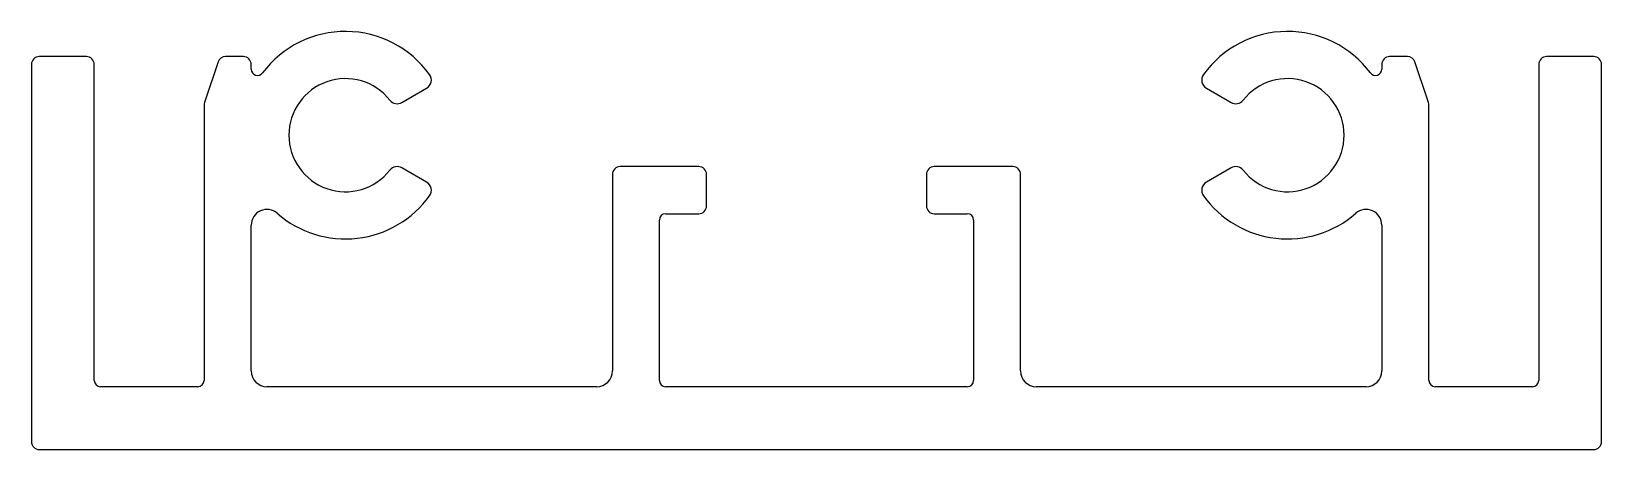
# Model space of a CAD drawing. Extents: x 1.8 to 51.8, y 1.4 to 14.7.
import ezdxf

# ---------------------------------------------------------------- set-up
doc = ezdxf.new("R2010")
doc.units = 0
doc.layers.get('0').update_dxf_attribs({"linetype": 'CONTINUOUS'})

msp = doc.modelspace()

# ---------------------------------------------------------------- linework, layer by layer
for p, q in [((1.797, 13.646), (1.797, 1.646)), ((3.547, 13.896), (2.047, 13.896)), ((3.797, 3.596), (3.797, 13.646)), ((7.74, 13.725), (7.31, 12.434)), ((8.547, 13.896), (7.977, 13.896)), ((8.797, 13.496), (8.797, 13.646)), ((44.797, 13.646), (44.797, 13.496)), ((45.617, 13.896), (45.047, 13.896)), ((46.284, 12.434), (45.854, 13.725)), ((49.797, 13.646), (49.797, 3.596)), ((51.547, 13.896), (50.047, 13.896)), ((51.797, 1.646), (51.797, 13.646)), ((13.597, 12.435), (14.382, 12.888)), ((39.212, 12.888), (39.997, 12.435)), ((7.297, 12.355), (7.297, 3.596)), ((46.297, 3.596), (46.297, 12.355)), ((14.382, 9.903), (13.597, 10.357)), ((20.297, 10.146), (20.297, 3.896)), ((23.047, 10.396), (20.547, 10.396)), ((23.297, 9.146), (23.297, 10.146)), ((30.297, 10.146), (30.297, 9.146)), ((33.047, 10.396), (30.547, 10.396)), ((33.297, 3.896), (33.297, 10.146)), ((39.997, 10.357), (39.212, 9.903)), ((8.797, 3.896), (8.797, 8.534)), ((21.797, 3.596), (21.797, 8.696)), ((21.997, 8.896), (23.047, 8.896)), ((30.547, 8.896), (31.597, 8.896)), ((31.797, 8.696), (31.797, 3.596)), ((44.797, 8.534), (44.797, 3.896)), ((7.097, 3.396), (3.997, 3.396)), ((19.797, 3.396), (9.297, 3.396)), ((31.597, 3.396), (21.997, 3.396)), ((44.297, 3.396), (33.797, 3.396)), ((49.597, 3.396), (46.497, 3.396)), ((2.047, 1.396), (51.547, 1.396))]:
    msp.add_line(p, q)
for centre, radius, start, end in [((11.797, 11.396), 3.3, 35.7392, 143.1301), ((41.797, 11.396), 3.3, 36.8699, 144.2608), ((2.047, 13.646), 0.25, 90, 180), ((3.547, 13.646), 0.25, 0, 90), ((7.977, 13.646), 0.25, 90, 161.5651), ((8.547, 13.646), 0.25, 0, 90), ((45.047, 13.646), 0.25, 90, 180), ((45.617, 13.646), 0.25, 18.4349, 90), ((50.047, 13.646), 0.25, 90, 180), ((51.547, 13.646), 0.25, 0, 90), ((8.997, 13.496), 0.2, 180, 323.1301), ((11.797, 11.396), 1.8, 38.2132, 321.7868), ((14.232, 13.148), 0.3, 300, 35.7392), ((39.362, 13.148), 0.3, 144.2608, 240), ((41.797, 11.396), 1.8, 218.2132, 141.7868), ((44.597, 13.496), 0.2, 216.8699, 0), ((13.447, 12.695), 0.3, 218.2132, 300), ((40.147, 12.695), 0.3, 240, 321.7868), ((7.547, 12.355), 0.25, 161.5651, 180), ((46.047, 12.355), 0.25, 0, 18.4349), ((13.447, 10.097), 0.3, 60, 141.7868), ((20.547, 10.146), 0.25, 90, 180), ((23.047, 10.146), 0.25, 0, 90), ((30.547, 10.146), 0.25, 90, 180), ((33.047, 10.146), 0.25, 0, 90), ((40.147, 10.097), 0.3, 38.2132, 120), ((14.232, 9.643), 0.3, 324.2608, 60), ((39.362, 9.643), 0.3, 120, 215.7392), ((9.297, 8.534), 0.5, 48.8605, 180), ((11.797, 11.396), 3.3, 228.8605, 324.2608), ((23.047, 9.146), 0.25, 270, 360), ((30.547, 9.146), 0.25, 180, 270), ((41.797, 11.396), 3.3, 215.7392, 311.1395), ((44.297, 8.534), 0.5, 0, 131.1395), ((21.997, 8.696), 0.2, 90, 180), ((31.597, 8.696), 0.2, 0, 90), ((3.997, 3.596), 0.2, 180, 270), ((7.097, 3.596), 0.2, 270, 0), ((9.297, 3.896), 0.5, 180, 270), ((19.797, 3.896), 0.5, 270, 0), ((21.997, 3.596), 0.2, 180, 270), ((31.597, 3.596), 0.2, 270, 0), ((33.797, 3.896), 0.5, 180, 270), ((44.297, 3.896), 0.5, 270, 0), ((46.497, 3.596), 0.2, 180, 270), ((49.597, 3.596), 0.2, 270, 0), ((2.047, 1.646), 0.25, 180, 270), ((51.547, 1.646), 0.25, 270, 360)]:
    msp.add_arc(centre, radius, start, end)

doc.saveas('drawing.dxf')
